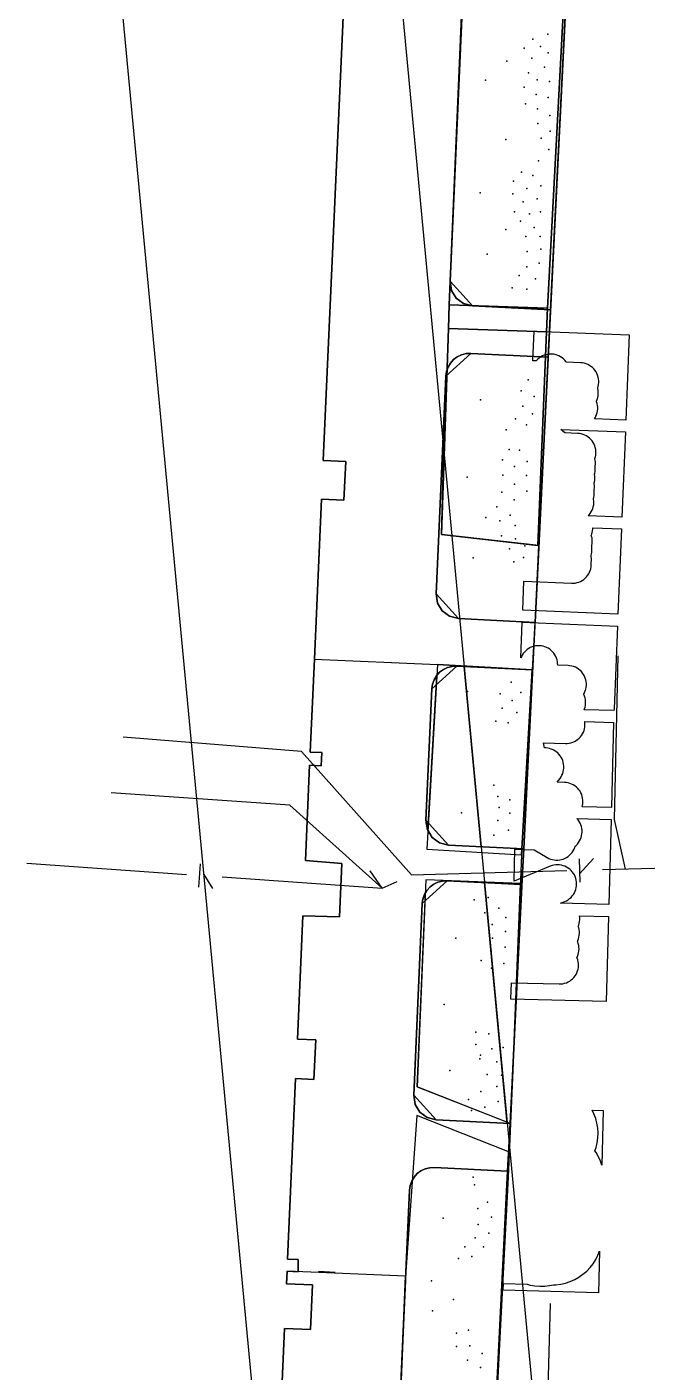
# Model space of a CAD drawing. Header units: metres. Extents: x 4550 to 4731, y 10605 to 11772.
# Drawn here: x 4620.2 to 4646.3, y 11263.1 to 11319.6 of the extents above; entities that cross this region are included whole.
import ezdxf

# ---------------------------------------------------------------- set-up
doc = ezdxf.new("R2010")
doc.units = ezdxf.units.M
for name, color, linetype in [('BOUNDARY', 7, 'Continuous'), ('BUILDING', 7, 'Continuous'), ('BUSH', 7, 'Continuous'), ('CURB', 7, 'Continuous'), ('ELECTR_CABLE', 7, 'Continuous'), ('GRASS', 7, 'Continuous'), ('GROUND', 7, 'Continuous'), ('ROAD', 7, 'Continuous'), ('SEWER', 7, 'Continuous'), ('SIDEWALK_PATH', 7, 'Continuous'), ('TREE', 7, 'Continuous')]:
    doc.layers.add(name, color=color, linetype=linetype)

msp = doc.modelspace()

# ---------------------------------------------------------------- linework, layer by layer
at = {"layer": 'BOUNDARY'}
msp.add_lwpolyline([(4630.554, 11253.451), (4631.064, 11264.912), (4632.154, 11264.863), (4632.238, 11266.742), (4631.148, 11266.791), (4631.172, 11267.315), (4631.636, 11267.294), (4631.642, 11267.804), (4631.194, 11267.824), (4631.532, 11275.412), (4632.295, 11275.378), (4632.374, 11277.041), (4631.607, 11277.075), (4631.838, 11282.258), (4633.378, 11282.208), (4633.478, 11284.454), (4631.941, 11284.577), (4632.119, 11288.582), (4632.608, 11288.56), (4632.638, 11289.118), (4632.144, 11289.14), (4632.319, 11293.05), (4632.618, 11299.763), (4633.562, 11299.721), (4633.635, 11301.354), (4632.691, 11301.396), (4633.591, 11321.595)], dxfattribs=at)
at = {"layer": 'BUILDING'}
msp.add_lwpolyline([(4630.554, 11253.451), (4622.526, 11338.738), (4634.178, 11339.835), (4642.206, 11254.548)], close=True, dxfattribs=at)
at = {"layer": 'BUSH'}
for p in [(4641.494, 11319.101), (4642.118, 11319.312), (4641.134, 11318.731), (4641.816, 11318.8), (4642.135, 11318.528), (4640.402, 11318.175), (4641.45, 11318.305), (4641.982, 11317.926), (4639.503, 11317.389), (4641.316, 11317.688), (4641.669, 11317.393), (4642.193, 11317.321), (4641.123, 11317.094), (4641.627, 11316.774), (4641.188, 11316.392), (4641.683, 11316.179), (4642.141, 11316.66), (4642.204, 11315.896), (4641.705, 11315.565), (4642.217, 11315.243), (4641.835, 11314.938), (4642.158, 11314.464), (4641.729, 11313.995), (4641.02, 11313.509), (4641.489, 11313.376), (4640.687, 11313.135), (4641.235, 11312.833), (4641.821, 11312.947), (4639.285, 11312.648), (4640.656, 11312.598), (4641.084, 11312.266), (4641.68, 11312.4), (4640.725, 11311.853), (4641.353, 11311.763), (4641.816, 11311.845), (4640.979, 11311.462), (4641.541, 11311.196), (4641.203, 11310.816), (4641.801, 11310.806), (4641.255, 11310.185), (4641.822, 11310.28), (4641.237, 11309.543), (4641.759, 11309.691), (4640.924, 11309.174), (4641.61, 11309.037), (4640.623, 11308.648), (4641.243, 11308.592), (4640.997, 11304.326), (4641.302, 11304.793), (4641.545, 11304.088), (4641.068, 11303.683), (4641.483, 11303.356), (4640.372, 11302.687), (4640.761, 11303.148), (4641.229, 11302.888), (4640.494, 11301.852), (4640.934, 11301.834), (4640.221, 11301.422), (4640.716, 11301.145), (4641.25, 11301.36), (4638.741, 11300.695), (4640.238, 11300.784), (4640.716, 11300.398), (4641.221, 11300.765), (4640.189, 11300.065), (4641.243, 11300.112), (4639.979, 11299.444), (4640.714, 11299.743), (4639.525, 11299.001), (4640.103, 11298.862), (4640.537, 11299.1), (4640.747, 11298.656), (4640.176, 11298.235), (4640.768, 11298.103), (4640.516, 11297.687), (4641.158, 11297.807), (4640.69, 11297.135), (4641.103, 11297.314), (4640.582, 11292.074), (4640.121, 11291.583), (4640.624, 11291.31), (4640.988, 11291.648), (4640.2, 11290.983), (4640.814, 11290.808), (4639.933, 11290.437), (4640.461, 11290.364), (4639.852, 11287.745), (4640.022, 11287.27), (4640.077, 11286.814), (4640.532, 11287.124), (4640.024, 11286.258), (4640.527, 11286.565), (4639.851, 11285.651), (4640.47, 11285.858), (4639.025, 11282.925), (4639.622, 11283.031), (4639.473, 11282.379), (4640.061, 11282.579), (4639.789, 11281.89), (4640.352, 11282.179), (4639.792, 11281.313), (4640.343, 11281.601), (4639.749, 11280.79), (4640.333, 11280.939), (4639.323, 11280.376), (4639.756, 11280.052), (4640.279, 11280.254), (4637.768, 11278.526), (4639.1, 11277.368), (4639.648, 11277.301), (4639.094, 11276.851), (4639.769, 11276.67), (4640.244, 11276.715), (4639.269, 11276.241), (4639.985, 11276.113), (4639.57, 11275.591), (4640.174, 11275.554), (4639.985, 11275.081), (4638.788, 11274.532), (4639.311, 11274.876), (4640.031, 11274.447), (4638.922, 11274.075), (4639.471, 11274.214), (4639.037, 11270.943), (4639.189, 11269.953), (4639.595, 11270.22), (4639.202, 11269.283), (4639.751, 11269.582), (4639.064, 11268.714), (4639.647, 11268.914), (4638.641, 11268.343), (4639.425, 11268.34), (4638.365, 11267.845), (4638.934, 11267.938), (4637.238, 11266.917), (4637.284, 11265.657), (4638.285, 11264.706), (4638.789, 11264.834), (4638.28, 11264.155), (4638.853, 11264.186), (4638.754, 11263.575), (4639.366, 11263.861), (4639.296, 11263.267)]:
    msp.add_point(p, dxfattribs=at)
at = {"layer": 'CURB'}
for points in [[(4638.014, 11308.938), (4639.369, 11339.279)], [(4643.511, 11333.265), (4642.239, 11307.732)], [(4638.963, 11307.895), (4638.014, 11308.938)], [(4642.239, 11307.732), (4638.963, 11307.895)], [(4638.885, 11305.896), (4637.836, 11304.942)], [(4642.139, 11305.734), (4638.885, 11305.896)], [(4642.139, 11305.734), (4641.584, 11294.589)], [(4637.836, 11304.942), (4637.428, 11295.792)], [(4637.428, 11295.792), (4638.377, 11294.749)], [(4638.377, 11294.749), (4641.584, 11294.589)], [(4638.299, 11292.75), (4637.25, 11291.796)], [(4641.484, 11292.592), (4638.299, 11292.75)], [(4641.484, 11292.592), (4641.109, 11285.07)], [(4637.25, 11291.796), (4637.004, 11286.27)], [(4637.004, 11286.27), (4637.953, 11285.227)], [(4637.953, 11285.227), (4641.109, 11285.07)], [(4641.109, 11285.07), (4641.034, 11283.571)], [(4637.897, 11283.728), (4636.848, 11282.774)], [(4641.034, 11283.571), (4637.897, 11283.728)], [(4641.034, 11283.571), (4640.534, 11273.522)], [(4636.848, 11282.774), (4636.489, 11274.72)], [(4636.489, 11274.72), (4637.438, 11273.676)], [(4637.438, 11273.676), (4640.534, 11273.522)], [(4640.534, 11273.522), (4640.434, 11271.524)], [(4637.36, 11271.678), (4640.434, 11271.524)], [(4640.434, 11271.524), (4639.662, 11256.031)], [(4635.531, 11253.228), (4636.311, 11270.723)], [(4633.192, 11267.261), (4632.488, 11267.3)]]:
    msp.add_lwpolyline(points, dxfattribs=at)
at = {"layer": 'ELECTR_CABLE'}
for points in [[(4645.397, 11303.093), (4644.083, 11303.146), (4644.106, 11303.182), (4644.142, 11303.252), (4644.172, 11303.324), (4644.194, 11303.4), (4644.209, 11303.477), (4644.216, 11303.555), (4644.215, 11303.634), (4644.207, 11303.712), (4644.191, 11303.788), (4644.167, 11303.863), (4644.162, 11303.877), (4644.168, 11303.89), (4644.198, 11303.963), (4644.22, 11304.038), (4644.235, 11304.115), (4644.242, 11304.193), (4644.241, 11304.272), (4644.233, 11304.35), (4644.217, 11304.427), (4644.214, 11304.434), (4644.217, 11304.441), (4644.24, 11304.516), (4644.254, 11304.594), (4644.261, 11304.672), (4644.261, 11304.75), (4644.252, 11304.828), (4644.236, 11304.905), (4644.213, 11304.98), (4644.182, 11305.052), (4644.145, 11305.121), (4644.101, 11305.186), (4644.05, 11305.247), (4643.994, 11305.302), (4643.933, 11305.351), (4643.868, 11305.394), (4643.798, 11305.43), (4643.725, 11305.46), (4643.65, 11305.482), (4643.573, 11305.497), (4643.495, 11305.504), (4642.901, 11305.528), (4642.886, 11305.549), (4642.836, 11305.61), (4642.78, 11305.665), (4642.719, 11305.714), (4642.654, 11305.758), (4642.584, 11305.794), (4642.511, 11305.824), (4642.436, 11305.846), (4642.359, 11305.861), (4642.281, 11305.869), (4642.202, 11305.868), (4642.124, 11305.86), (4642.047, 11305.844), (4641.972, 11305.821), (4641.9, 11305.791), (4641.831, 11305.753), (4641.766, 11305.709), (4641.706, 11305.659), (4641.65, 11305.603), (4641.631, 11305.58), (4641.496, 11305.585), (4641.547, 11306.835), (4645.543, 11306.671)], [(4645.377, 11302.594), (4645.23, 11299.016), (4643.818, 11299.073), (4643.852, 11299.108), (4643.901, 11299.169), (4643.944, 11299.234), (4643.981, 11299.304), (4644.01, 11299.377), (4644.032, 11299.452), (4644.047, 11299.529), (4644.054, 11299.607), (4644.053, 11299.686), (4644.045, 11299.764), (4644.037, 11299.803), (4644.048, 11299.842), (4644.063, 11299.919), (4644.07, 11299.997), (4644.069, 11300.076), (4644.064, 11300.129), (4644.074, 11300.182), (4644.081, 11300.26), (4644.08, 11300.339), (4644.072, 11300.417), (4644.064, 11300.455), (4644.075, 11300.492), (4644.089, 11300.569), (4644.096, 11300.647), (4644.096, 11300.726), (4644.087, 11300.804), (4644.082, 11300.828), (4644.089, 11300.852), (4644.104, 11300.929), (4644.111, 11301.007), (4644.11, 11301.086), (4644.106, 11301.126), (4644.114, 11301.165), (4644.121, 11301.243), (4644.12, 11301.322), (4644.112, 11301.4), (4644.096, 11301.475), (4644.118, 11301.548), (4644.133, 11301.626), (4644.14, 11301.704), (4644.139, 11301.782), (4644.131, 11301.86), (4644.115, 11301.937), (4644.091, 11302.012), (4644.061, 11302.084), (4644.023, 11302.153), (4643.979, 11302.218), (4643.929, 11302.279), (4643.873, 11302.334), (4643.811, 11302.383), (4643.746, 11302.426), (4643.676, 11302.462), (4643.603, 11302.492), (4643.528, 11302.514), (4643.451, 11302.529), (4643.373, 11302.536), (4642.83, 11302.558), (4642.661, 11302.704)], [(4645.21, 11298.516), (4645.064, 11294.938), (4641.067, 11295.101), (4641.117, 11296.316), (4643.115, 11296.235), (4643.194, 11296.236), (4643.272, 11296.244), (4643.349, 11296.26), (4643.424, 11296.283), (4643.496, 11296.314), (4643.565, 11296.352), (4643.63, 11296.396), (4643.69, 11296.446), (4643.745, 11296.502), (4643.794, 11296.563), (4643.837, 11296.629), (4643.874, 11296.698), (4643.903, 11296.771), (4643.925, 11296.846), (4643.94, 11296.923), (4643.947, 11297.002), (4643.946, 11297.08), (4643.944, 11297.1), (4643.948, 11297.119), (4643.955, 11297.197), (4643.954, 11297.276), (4643.946, 11297.354), (4643.942, 11297.372), (4643.948, 11297.39), (4643.962, 11297.467), (4643.969, 11297.546), (4643.969, 11297.619), (4643.975, 11297.693), (4643.975, 11297.771), (4643.968, 11297.832), (4643.98, 11297.893), (4643.987, 11297.971), (4643.986, 11298.05), (4643.978, 11298.128), (4643.962, 11298.205), (4643.948, 11298.249), (4643.965, 11298.293), (4643.987, 11298.368), (4644.002, 11298.445), (4644.009, 11298.523), (4644.009, 11298.565)], [(4643.652, 11290.921), (4643.665, 11290.953), (4643.687, 11291.028), (4643.702, 11291.105), (4643.709, 11291.184), (4643.708, 11291.262), (4643.7, 11291.34), (4643.684, 11291.417), (4643.661, 11291.492), (4643.63, 11291.564), (4643.628, 11291.568), (4643.63, 11291.571), (4643.667, 11291.64), (4643.696, 11291.713), (4643.718, 11291.788), (4643.733, 11291.865), (4643.74, 11291.944), (4643.74, 11292.022), (4643.731, 11292.1), (4643.715, 11292.177), (4643.692, 11292.252), (4643.661, 11292.324), (4643.624, 11292.393), (4643.58, 11292.458), (4643.529, 11292.519), (4643.473, 11292.574), (4643.412, 11292.623), (4643.347, 11292.666), (4643.277, 11292.702), (4643.204, 11292.732), (4643.129, 11292.754), (4643.052, 11292.769), (4642.974, 11292.776), (4642.535, 11292.794), (4642.534, 11292.859), (4642.526, 11292.937), (4642.51, 11293.014), (4642.486, 11293.089), (4642.455, 11293.161), (4642.418, 11293.23), (4642.373, 11293.295), (4642.323, 11293.355), (4642.267, 11293.41), (4642.205, 11293.459), (4642.14, 11293.502), (4642.07, 11293.538), (4641.997, 11293.568), (4641.922, 11293.59), (4641.845, 11293.604), (4641.767, 11293.611), (4641.688, 11293.61), (4641.61, 11293.602), (4641.533, 11293.585), (4641.458, 11293.562), (4641.386, 11293.531), (4641.317, 11293.493), (4641.252, 11293.449), (4641.192, 11293.399), (4641.137, 11293.342), (4641.088, 11293.281), (4641.045, 11293.215), (4641.009, 11293.146), (4640.985, 11293.094), (4641.047, 11294.602), (4645.043, 11294.438), (4644.901, 11290.951), (4644.899, 11290.888)], [(4644.79, 11286.809), (4643.563, 11286.841), (4643.576, 11286.887), (4643.59, 11286.964), (4643.596, 11287.042), (4643.594, 11287.121), (4643.584, 11287.199), (4643.567, 11287.275), (4643.543, 11287.35), (4643.511, 11287.422), (4643.473, 11287.49), (4643.428, 11287.555), (4643.377, 11287.614), (4643.32, 11287.668), (4643.258, 11287.717), (4643.192, 11287.759), (4643.122, 11287.794), (4643.049, 11287.823), (4642.973, 11287.844), (4642.896, 11287.858), (4642.817, 11287.863), (4642.511, 11287.872), (4642.633, 11288.033), (4642.677, 11288.098), (4642.714, 11288.167), (4642.745, 11288.239), (4642.768, 11288.314), (4642.784, 11288.391), (4642.792, 11288.469), (4642.793, 11288.548), (4642.785, 11288.626), (4642.771, 11288.703), (4642.748, 11288.778), (4642.719, 11288.851), (4642.682, 11288.921), (4642.639, 11288.986), (4642.59, 11289.047), (4642.535, 11289.103), (4642.474, 11289.153), (4642.409, 11289.197), (4642.34, 11289.235), (4642.268, 11289.265), (4642.193, 11289.289), (4642.116, 11289.304), (4642.038, 11289.313), (4641.984, 11289.313), (4641.935, 11289.525), (4642.861, 11289.5), (4642.94, 11289.502), (4643.018, 11289.511), (4643.094, 11289.528), (4643.169, 11289.553), (4643.241, 11289.584), (4643.309, 11289.623), (4643.373, 11289.668), (4643.433, 11289.719), (4643.487, 11289.776), (4643.536, 11289.837), (4643.578, 11289.904), (4643.613, 11289.974), (4643.642, 11290.047), (4643.663, 11290.122), (4643.676, 11290.2), (4643.682, 11290.278), (4643.681, 11290.357), (4643.673, 11290.42), (4644.886, 11290.388)], [(4644.681, 11282.729), (4642.653, 11282.783), (4642.836, 11282.858), (4642.907, 11282.892), (4642.975, 11282.932), (4643.038, 11282.979), (4643.096, 11283.031), (4643.149, 11283.089), (4643.196, 11283.152), (4643.236, 11283.219), (4643.27, 11283.29), (4643.296, 11283.364), (4643.316, 11283.44), (4643.327, 11283.518), (4643.331, 11283.596), (4643.328, 11283.675), (4643.316, 11283.753), (4643.297, 11283.829), (4643.271, 11283.903), (4643.237, 11283.974), (4643.197, 11284.041), (4643.15, 11284.104), (4643.098, 11284.163), (4643.04, 11284.215), (4642.977, 11284.262), (4642.91, 11284.303), (4642.839, 11284.336), (4642.765, 11284.363), (4642.689, 11284.382), (4642.611, 11284.394), (4642.533, 11284.398), (4642.454, 11284.394), (4642.376, 11284.383), (4642.3, 11284.364), (4642.226, 11284.337), (4640.706, 11283.711), (4640.742, 11285.051), (4641.546, 11285.029), (4642.09, 11284.707), (4642.159, 11284.67), (4642.232, 11284.64), (4642.307, 11284.618), (4642.384, 11284.603), (4642.462, 11284.595), (4642.541, 11284.596), (4642.619, 11284.604), (4642.696, 11284.619), (4642.771, 11284.643), (4642.843, 11284.673), (4642.912, 11284.71), (4642.977, 11284.754), (4643.038, 11284.804), (4643.093, 11284.86), (4643.143, 11284.921), (4643.186, 11284.986), (4643.223, 11285.056), (4643.252, 11285.128), (4643.267, 11285.177), (4643.313, 11285.216), (4643.367, 11285.273), (4643.415, 11285.335), (4643.457, 11285.401), (4643.493, 11285.471), (4643.521, 11285.544), (4643.542, 11285.62), (4643.556, 11285.697), (4643.562, 11285.776), (4643.56, 11285.854), (4643.551, 11285.932), (4643.534, 11286.009), (4643.509, 11286.083), (4643.478, 11286.155), (4643.439, 11286.224), (4643.394, 11286.288), (4643.343, 11286.347), (4644.777, 11286.309)], [(4644.667, 11282.229), (4644.572, 11278.649), (4640.573, 11278.756), (4640.592, 11279.445), (4642.591, 11279.391), (4642.669, 11279.393), (4642.747, 11279.402), (4642.824, 11279.419), (4642.899, 11279.444), (4642.97, 11279.476), (4643.039, 11279.514), (4643.103, 11279.559), (4643.163, 11279.61), (4643.217, 11279.667), (4643.265, 11279.729), (4643.308, 11279.795), (4643.343, 11279.865), (4643.371, 11279.938), (4643.393, 11280.014), (4643.406, 11280.091), (4643.412, 11280.169), (4643.41, 11280.248), (4643.401, 11280.326), (4643.384, 11280.403), (4643.359, 11280.477), (4643.343, 11280.515), (4643.361, 11280.551), (4643.39, 11280.624), (4643.411, 11280.7), (4643.425, 11280.777), (4643.431, 11280.855), (4643.429, 11280.934), (4643.419, 11281.012), (4643.402, 11281.089), (4643.378, 11281.163), (4643.367, 11281.188), (4643.379, 11281.213), (4643.408, 11281.286), (4643.429, 11281.362), (4643.442, 11281.439), (4643.448, 11281.517), (4643.447, 11281.596), (4643.437, 11281.674), (4643.42, 11281.75), (4643.401, 11281.808), (4643.423, 11281.865), (4643.444, 11281.94), (4643.458, 11282.018), (4643.464, 11282.096), (4643.462, 11282.175), (4643.453, 11282.253), (4643.451, 11282.261)], [(4644.449, 11274.07), (4644.387, 11271.767), (4644.332, 11271.935), (4644.249, 11272.123), (4644.148, 11272.303), (4644.101, 11272.37), (4644.151, 11272.517), (4644.198, 11272.718), (4644.224, 11272.922), (4644.231, 11273.128), (4644.218, 11273.334), (4644.184, 11273.537), (4644.131, 11273.736), (4644.058, 11273.929), (4643.982, 11274.082)], [(4644.244, 11266.41), (4640.246, 11266.517), (4640.254, 11266.798), (4641.252, 11266.771), (4641.378, 11266.736), (4641.581, 11266.699), (4641.786, 11266.683), (4641.992, 11266.687), (4642.197, 11266.711), (4642.36, 11266.747), (4642.459, 11266.749), (4642.664, 11266.774), (4642.865, 11266.819), (4643.061, 11266.883), (4643.249, 11266.966), (4643.429, 11267.067), (4643.597, 11267.186), (4643.754, 11267.32), (4643.896, 11267.469), (4644.023, 11267.631), (4644.134, 11267.805), (4644.227, 11267.989), (4644.291, 11268.154)]]:
    msp.add_lwpolyline(points, close=True, dxfattribs=at)
msp.add_lwpolyline([(4642.136, 11262.384), (4642.232, 11265.963)], dxfattribs=at)
at = {"layer": 'GRASS'}
for points in [[(4638.014, 11308.938), (4638.075, 11308.547), (4638.273, 11308.221), (4638.58, 11307.992), (4638.963, 11307.895), (4642.239, 11307.732), (4643.511, 11333.265), (4643.282, 11335.229), (4642.456, 11336.972), (4641.122, 11338.365), (4639.369, 11339.279)], [(4643.609, 11335.216), (4643.426, 11336.003), (4642.985, 11336.65), (4642.342, 11337.097), (4641.557, 11337.286), (4640.756, 11337.174), (4640.073, 11336.79), (4639.572, 11336.189), (4639.314, 11335.423), (4638.541, 11321.089), (4637.982, 11307.94), (4642.112, 11307.796), (4642.836, 11321.506)], [(4643.609, 11335.216), (4642.836, 11321.506), (4642.112, 11307.796), (4642.11, 11307.738), (4642.239, 11307.732)], [(4642.071, 11306.797), (4637.949, 11306.94), (4637.659, 11298.287), (4641.699, 11297.822)], [(4637.428, 11295.792), (4637.489, 11295.401), (4637.687, 11295.075), (4637.994, 11294.846), (4638.377, 11294.749), (4641.584, 11294.589), (4642.139, 11305.734), (4638.885, 11305.896), (4638.687, 11305.887), (4638.497, 11305.839), (4638.321, 11305.755), (4638.162, 11305.637), (4638.03, 11305.49), (4637.93, 11305.322), (4637.864, 11305.138), (4637.836, 11304.942)], [(4641.744, 11297.816), (4637.659, 11298.287), (4637.836, 11304.942), (4637.428, 11295.792), (4637.489, 11295.401), (4637.687, 11295.075), (4637.994, 11294.846), (4638.377, 11294.749), (4641.584, 11294.589)], [(4641.484, 11292.592), (4638.299, 11292.75), (4638.101, 11292.741), (4637.912, 11292.693), (4637.735, 11292.609), (4637.576, 11292.491), (4637.444, 11292.345), (4637.344, 11292.176), (4637.278, 11291.992), (4637.25, 11291.796), (4637.004, 11286.27), (4637.064, 11285.879), (4637.263, 11285.553), (4637.569, 11285.324), (4637.953, 11285.227), (4641.109, 11285.07)], [(4641.458, 11292.593), (4637.484, 11292.82), (4637.044, 11285.051), (4641.015, 11284.819)], [(4637.458, 11292.363), (4637.373, 11292.235), (4637.31, 11292.096), (4637.269, 11291.949), (4637.25, 11291.796), (4637.004, 11286.27), (4637.005, 11286.155), (4637.02, 11286.041), (4637.047, 11285.93), (4637.088, 11285.822)], [(4641.034, 11283.571), (4637.897, 11283.728), (4637.699, 11283.718), (4637.509, 11283.67), (4637.332, 11283.587), (4637.174, 11283.469), (4637.042, 11283.322), (4636.942, 11283.154), (4636.876, 11282.969), (4636.848, 11282.774), (4636.489, 11274.72), (4636.55, 11274.328), (4636.748, 11274.002), (4637.055, 11273.774), (4637.438, 11273.676), (4640.534, 11273.522)], [(4640.974, 11283.609), (4637.002, 11283.773), (4636.638, 11275.066), (4640.568, 11273.52)], [(4636.638, 11275.066), (4636.979, 11283.226), (4636.926, 11283.12), (4636.886, 11283.008), (4636.86, 11282.892), (4636.848, 11282.774), (4636.489, 11274.72), (4636.55, 11274.328), (4636.748, 11274.002), (4637.055, 11273.774), (4637.438, 11273.676), (4640.534, 11273.522)], [(4640.507, 11272.321), (4636.617, 11273.858), (4636.149, 11267.097), (4635.639, 11255.024), (4635.979, 11254.36), (4636.516, 11253.875), (4637.187, 11253.605), (4637.933, 11253.589), (4638.635, 11253.84), (4639.186, 11254.309), (4639.541, 11254.94), (4639.654, 11255.677)], [(4640.434, 11271.524), (4637.36, 11271.678), (4637.162, 11271.668), (4636.972, 11271.62), (4636.795, 11271.536), (4636.637, 11271.419), (4636.505, 11271.272), (4636.404, 11271.104), (4636.339, 11270.919), (4636.311, 11270.723), (4635.531, 11253.228), (4636.531, 11253.183), (4637.704, 11253.365), (4638.684, 11253.961), (4639.37, 11254.88), (4639.662, 11256.031)], [(4635.639, 11255.024), (4636.142, 11266.925), (4635.531, 11253.228), (4636.531, 11253.183), (4637.019, 11253.201), (4637.494, 11253.296), (4637.947, 11253.468), (4638.37, 11253.711), (4637.959, 11253.594), (4637.537, 11253.564), (4637.118, 11253.621), (4636.715, 11253.765), (4636.351, 11253.989), (4636.044, 11254.281), (4635.804, 11254.629)]]:
    msp.add_lwpolyline(points, close=True, dxfattribs=at)
at = {"layer": 'GROUND'}
for points in [[(4641.03, 11285.074), (4639.325, 11285.159), (4638.612, 11292.735), (4641.458, 11292.593)], [(4640.42, 11273.528), (4639.467, 11283.65), (4640.966, 11283.575), (4640.711, 11277.09), (4640.534, 11273.522)]]:
    msp.add_lwpolyline(points, close=True, dxfattribs=at)
at = {"layer": 'ROAD'}
msp.add_lwpolyline([(4643.511, 11333.265), (4641.492, 11292.752), (4639.662, 11256.031)], dxfattribs=at)
at = {"layer": 'SEWER'}
for points in [[(4645.383, 11284.223), (4644.925, 11286.305), (4645.076, 11293.191)], [(4636.391, 11283.979), (4631.781, 11289.168), (4624.286, 11289.765)], [(4635.159, 11283.412), (4631.291, 11286.903), (4623.782, 11287.421)], [(4643.436, 11284.654), (4643.462, 11283.664)], [(4643.453, 11284.017), (4644.036, 11284.67)], [(4620.247, 11284.472), (4626.955, 11283.995)], [(4627.517, 11284.441), (4627.446, 11283.453)], [(4627.676, 11283.993), (4628.045, 11283.41)], [(4635.159, 11283.412), (4634.666, 11284.148)], [(4636.391, 11283.979), (4642.921, 11284.156)], [(4644.42, 11284.196), (4650.949, 11284.373)], [(4628.451, 11283.889), (4635.159, 11283.412)], [(4635.159, 11283.412), (4635.795, 11283.705)]]:
    msp.add_lwpolyline(points, dxfattribs=at)
at = {"layer": 'SIDEWALK_PATH'}
for points in [[(4635.531, 11253.228), (4636.311, 11270.723), (4636.339, 11270.919), (4636.404, 11271.104), (4636.505, 11271.272), (4636.637, 11271.419), (4636.795, 11271.536), (4636.972, 11271.62), (4637.162, 11271.668), (4637.36, 11271.678), (4640.434, 11271.524), (4640.534, 11273.522), (4637.438, 11273.676), (4637.055, 11273.774), (4636.748, 11274.002), (4636.55, 11274.328), (4636.489, 11274.72), (4636.848, 11282.774), (4636.876, 11282.969), (4636.942, 11283.154), (4637.042, 11283.322), (4637.174, 11283.469), (4637.332, 11283.587), (4637.509, 11283.67), (4637.699, 11283.718), (4637.897, 11283.728), (4641.034, 11283.571), (4641.109, 11285.07), (4637.953, 11285.227), (4637.569, 11285.324), (4637.263, 11285.553), (4637.064, 11285.879), (4637.004, 11286.27), (4637.25, 11291.796), (4637.278, 11291.992), (4637.344, 11292.176), (4637.444, 11292.345), (4637.576, 11292.491), (4637.735, 11292.609), (4637.912, 11292.693), (4638.101, 11292.741), (4638.299, 11292.75), (4641.484, 11292.592), (4641.584, 11294.589), (4638.377, 11294.749), (4637.994, 11294.846), (4637.687, 11295.075), (4637.489, 11295.401), (4637.428, 11295.792), (4637.836, 11304.942), (4637.864, 11305.138), (4637.93, 11305.322), (4638.03, 11305.49), (4638.162, 11305.637), (4638.321, 11305.755), (4638.497, 11305.839), (4638.687, 11305.887), (4638.885, 11305.896), (4642.139, 11305.734), (4642.239, 11307.732), (4638.963, 11307.895), (4638.58, 11307.992), (4638.273, 11308.221), (4638.075, 11308.547), (4638.014, 11308.938), (4639.369, 11339.279)], [(4633.591, 11321.595), (4632.691, 11301.396), (4633.635, 11301.354), (4633.562, 11299.721), (4632.618, 11299.763), (4632.319, 11293.05), (4632.144, 11289.14), (4632.638, 11289.118), (4632.608, 11288.56), (4632.119, 11288.582), (4631.941, 11284.577), (4633.478, 11284.454), (4633.378, 11282.208), (4631.838, 11282.258), (4631.607, 11277.075), (4632.374, 11277.041), (4632.295, 11275.378), (4631.532, 11275.412), (4631.194, 11267.824), (4631.642, 11267.804), (4631.636, 11267.294), (4631.172, 11267.315), (4631.148, 11266.791), (4632.238, 11266.742), (4632.154, 11264.863), (4631.064, 11264.912), (4630.554, 11253.451)], [(4633.591, 11321.595), (4632.691, 11301.396), (4633.635, 11301.354), (4633.562, 11299.721), (4632.618, 11299.763), (4632.319, 11293.05), (4637.484, 11292.82), (4641.458, 11292.593), (4641.015, 11284.819), (4640.685, 11276.414), (4640.453, 11271.271), (4640.107, 11264.511), (4639.655, 11255.614)], [(4635.639, 11255.024), (4636.149, 11267.103), (4631.172, 11267.315), (4631.148, 11266.791), (4632.238, 11266.742), (4632.154, 11264.863), (4631.064, 11264.912), (4630.554, 11253.451)]]:
    msp.add_lwpolyline(points, dxfattribs=at)
for points in [[(4642.836, 11321.506), (4642.112, 11307.796), (4642.071, 11306.797), (4641.699, 11297.822), (4637.659, 11298.287), (4637.949, 11306.94), (4637.984, 11307.94), (4638.541, 11321.089), (4639.314, 11335.423), (4639.572, 11336.189), (4640.073, 11336.79), (4640.756, 11337.174), (4641.557, 11337.286), (4642.342, 11337.097), (4642.985, 11336.65), (4643.426, 11336.003), (4643.609, 11335.216)], [(4642.112, 11307.796), (4637.984, 11307.94), (4637.949, 11306.94), (4642.071, 11306.797)]]:
    msp.add_lwpolyline(points, close=True, dxfattribs=at)
at = {"layer": 'TREE'}
for p in [(4640.358, 11314.891), (4640.353, 11311.11), (4639.575, 11310.062), (4639.299, 11303.942), (4638.992, 11297.301), (4638.746, 11291.687), (4638.502, 11286.582), (4638.261, 11281.318), (4639.297, 11276.393), (4638.007, 11275.755), (4638.993, 11271.273), (4637.723, 11269.548), (4638.155, 11266.12)]:
    msp.add_point(p, dxfattribs=at)

doc.saveas('drawing.dxf')
